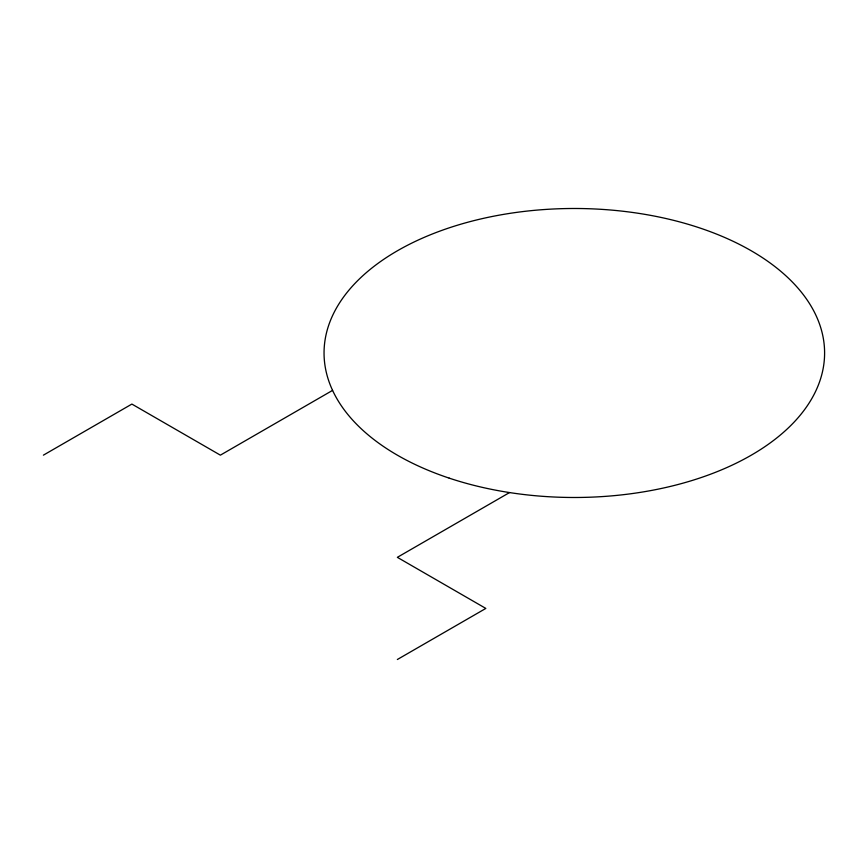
<?xml version="1.0" encoding="UTF-8"?>
<svg xmlns="http://www.w3.org/2000/svg" width="868" height="868" viewBox="0 0 868 868"><rect width="100%" height="100%" fill="white"/><g stroke="black" fill="none" stroke-linecap="round" stroke-linejoin="round"><path stroke-width="1.3" d="M43.4 455.157L131.882 404.076L220.374 455.157L332.574 390.383M509.549 492.557L397.349 557.332L485.83 608.425L397.349 659.506M449.179 478.127A250.277 144.5 0 0 0 824.6 352.983A250.277 144.5 0 0 0 449.179 227.85A250.277 144.5 0 0 0 449.179 478.127"/></g></svg>
